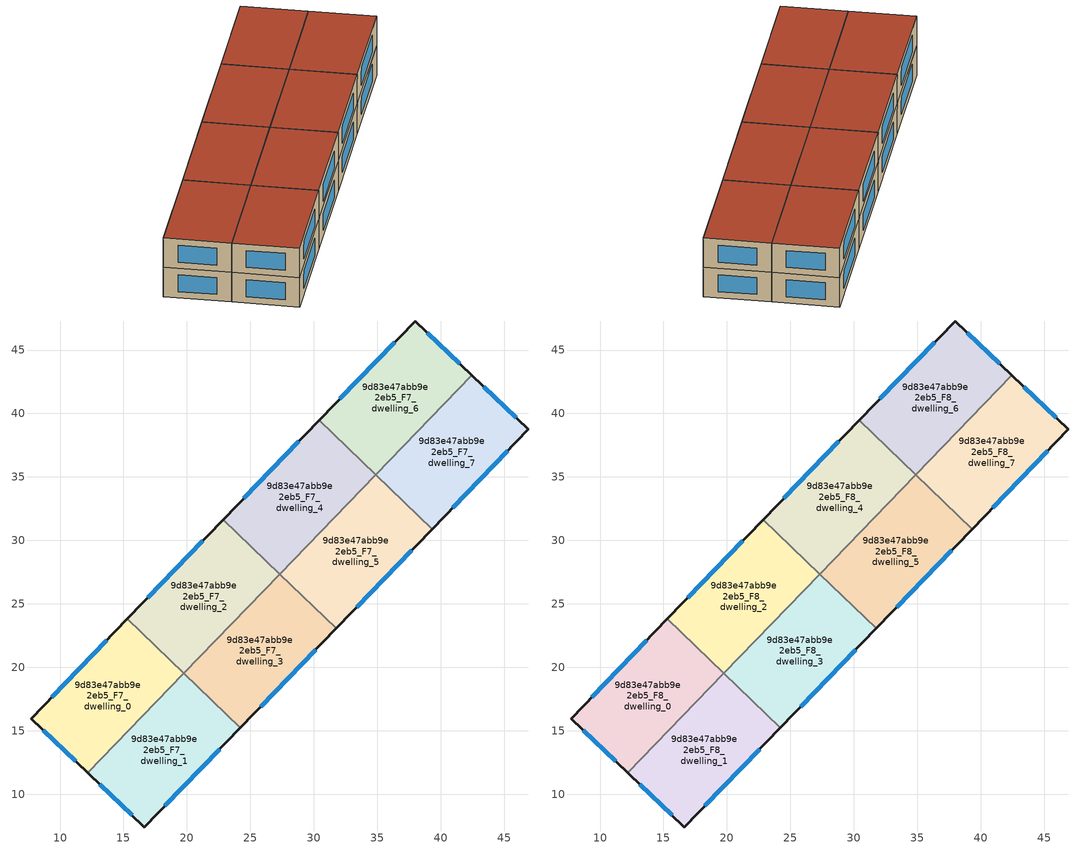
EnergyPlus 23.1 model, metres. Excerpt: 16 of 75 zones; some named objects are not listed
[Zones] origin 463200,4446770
9d83e47abb9e2eb5_F7_dwelling_0
 floor to 9d83e47abb9e2eb5_F6_dwelling_0 (EU_floor_Construction): 19.75,19.52 12.2,11.68 7.74,15.95 15.31,23.8 z21
 wall outside (EU_wall_Construction): 15.31,23.8 7.74,15.95 12.2,11.68 z21:24
 wall to 9d83e47abb9e2eb5_F7_dwelling_1 (EU_wall_Construction): 12.2,11.68 19.75,19.52 z21:24
 wall to 9d83e47abb9e2eb5_F7_dwelling_2 (EU_wall_Construction): 19.75,19.52 15.31,23.8 z21:24
 window (EU_Window_Construction): 8.7,15.04 11.24,12.6 / 13.69,22.12 9.36,17.63 z21.64:23.36
9d83e47abb9e2eb5_F7_dwelling_1
 floor to 9d83e47abb9e2eb5_F6_dwelling_1 (EU_floor_Construction): 24.2,15.23 16.66,7.41 12.2,11.68 19.75,19.52 z21
 wall outside (EU_wall_Construction): 12.2,11.68 16.66,7.41 24.2,15.23 z21:24
 wall to 9d83e47abb9e2eb5_F7_dwelling_3 (EU_wall_Construction): 24.2,15.23 19.76,19.51 z21:24
 window (EU_Window_Construction): 18.27,9.08 22.59,13.55 / 13.15,10.77 15.7,8.32 z21.64:23.36
9d83e47abb9e2eb5_F7_dwelling_2
 floor to 9d83e47abb9e2eb5_F6_dwelling_2 (EU_floor_Construction): 27.32,27.35 19.76,19.51 15.31,23.8 22.87,31.63 z21
 wall outside (EU_wall_Construction): 22.87,31.63 15.31,23.8 z21:24
 wall to 9d83e47abb9e2eb5_F7_dwelling_3 (EU_wall_Construction): 19.76,19.51 27.32,27.35 z21:24
 wall to 9d83e47abb9e2eb5_F7_dwelling_4 (EU_wall_Construction): 27.32,27.35 22.87,31.63 z21:24
 window (EU_Window_Construction): 21.25,29.96 16.93,25.48 z21.64:23.36
9d83e47abb9e2eb5_F7_dwelling_3
 floor to 9d83e47abb9e2eb5_F6_dwelling_3 (EU_floor_Construction): 31.76,23.06 24.2,15.23 19.76,19.51 27.32,27.35 z21
 wall outside (EU_wall_Construction): 24.2,15.23 31.76,23.06 z21:24
 wall to 9d83e47abb9e2eb5_F7_dwelling_5 (EU_wall_Construction): 31.76,23.06 27.32,27.35 z21:24
 window (EU_Window_Construction): 25.82,16.9 30.14,21.38 z21.64:23.36
9d83e47abb9e2eb5_F7_dwelling_4
 floor to 9d83e47abb9e2eb5_F6_dwelling_4 (EU_floor_Construction): 34.88,35.18 27.32,27.35 22.87,31.63 30.43,39.47 z21
 wall outside (EU_wall_Construction): 30.43,39.47 22.87,31.63 z21:24
 wall to 9d83e47abb9e2eb5_F7_dwelling_5 (EU_wall_Construction): 27.32,27.35 34.88,35.18 z21:24
 wall to 9d83e47abb9e2eb5_F7_dwelling_6 (EU_wall_Construction): 34.88,35.18 30.43,39.47 z21:24
 window (EU_Window_Construction): 28.81,37.79 24.49,33.31 z21.64:23.36
9d83e47abb9e2eb5_F7_dwelling_5
 floor to 9d83e47abb9e2eb5_F6_dwelling_5 (EU_floor_Construction): 39.32,30.89 31.76,23.06 27.32,27.35 34.88,35.18 z21
 wall outside (EU_wall_Construction): 31.76,23.06 39.32,30.89 z21:24
 wall to 9d83e47abb9e2eb5_F7_dwelling_7 (EU_wall_Construction): 39.32,30.89 34.88,35.18 z21:24
 window (EU_Window_Construction): 33.38,24.74 37.7,29.21 z21.64:23.36
9d83e47abb9e2eb5_F7_dwelling_6
 floor to 9d83e47abb9e2eb5_F6_dwelling_6 (EU_floor_Construction): 42.44,43.01 34.88,35.18 30.43,39.47 37.98,47.29 z21
 wall outside (EU_wall_Construction): 42.44,43.01 37.98,47.29 30.43,39.47 z21:24
 wall to 9d83e47abb9e2eb5_F7_dwelling_7 (EU_wall_Construction): 34.88,35.18 42.44,43.01 z21:24
 window (EU_Window_Construction): 36.36,45.61 32.05,41.14 / 41.48,43.93 38.93,46.37 z21.64:23.36
9d83e47abb9e2eb5_F7_dwelling_7
 floor to 9d83e47abb9e2eb5_F6_dwelling_7 (EU_floor_Construction): 46.89,38.74 39.32,30.89 34.88,35.18 42.44,43.01 z21
 wall outside (EU_wall_Construction): 39.32,30.89 46.89,38.74 42.44,43.01 z21:24
 window (EU_Window_Construction): 45.94,39.65 43.39,42.09 / 40.94,32.57 45.27,37.06 z21.64:23.36
9d83e47abb9e2eb5_F8_dwelling_0
 floor to 9d83e47abb9e2eb5_F7_dwelling_0 (EU_floor_Construction): 19.75,19.52 12.2,11.68 7.74,15.95 15.31,23.8 z24
 wall outside (EU_wall_Construction): 15.31,23.8 7.74,15.95 12.2,11.68 z24:27
 wall to 9d83e47abb9e2eb5_F8_dwelling_1 (EU_wall_Construction): 12.2,11.68 19.75,19.52 z24:27
 wall to 9d83e47abb9e2eb5_F8_dwelling_2 (EU_wall_Construction): 19.75,19.52 15.31,23.8 z24:27
 window (EU_Window_Construction): 8.7,15.04 11.24,12.6 / 13.69,22.12 9.36,17.63 z24.64:26.36
 roof outside (EU_roof_Construction): 12.2,11.68 19.75,19.52 15.31,23.8 7.74,15.95 z27
9d83e47abb9e2eb5_F8_dwelling_1
 floor to 9d83e47abb9e2eb5_F7_dwelling_1 (EU_floor_Construction): 24.2,15.23 16.66,7.41 12.2,11.68 19.75,19.52 z24
 wall outside (EU_wall_Construction): 12.2,11.68 16.66,7.41 24.2,15.23 z24:27
 wall to 9d83e47abb9e2eb5_F8_dwelling_3 (EU_wall_Construction): 24.2,15.23 19.76,19.51 z24:27
 window (EU_Window_Construction): 18.27,9.08 22.59,13.55 / 13.15,10.77 15.7,8.32 z24.64:26.36
 roof outside (EU_roof_Construction): 16.66,7.41 24.2,15.23 19.75,19.52 12.2,11.68 z27
9d83e47abb9e2eb5_F8_dwelling_2
 floor to 9d83e47abb9e2eb5_F7_dwelling_2 (EU_floor_Construction): 27.32,27.35 19.76,19.51 15.31,23.8 22.87,31.63 z24
 wall outside (EU_wall_Construction): 22.87,31.63 15.31,23.8 z24:27
 wall to 9d83e47abb9e2eb5_F8_dwelling_3 (EU_wall_Construction): 19.76,19.51 27.32,27.35 z24:27
 wall to 9d83e47abb9e2eb5_F8_dwelling_4 (EU_wall_Construction): 27.32,27.35 22.87,31.63 z24:27
 window (EU_Window_Construction): 21.25,29.96 16.93,25.48 z24.64:26.36
 roof outside (EU_roof_Construction): 19.76,19.51 27.32,27.35 22.87,31.63 15.31,23.8 z27
9d83e47abb9e2eb5_F8_dwelling_3
 floor to 9d83e47abb9e2eb5_F7_dwelling_3 (EU_floor_Construction): 31.76,23.06 24.2,15.23 19.76,19.51 27.32,27.35 z24
 wall outside (EU_wall_Construction): 24.2,15.23 31.76,23.06 z24:27
 wall to 9d83e47abb9e2eb5_F8_dwelling_5 (EU_wall_Construction): 31.76,23.06 27.32,27.35 z24:27
 window (EU_Window_Construction): 25.82,16.9 30.14,21.38 z24.64:26.36
 roof outside (EU_roof_Construction): 24.2,15.23 31.76,23.06 27.32,27.35 19.76,19.51 z27
9d83e47abb9e2eb5_F8_dwelling_4
 floor to 9d83e47abb9e2eb5_F7_dwelling_4 (EU_floor_Construction): 34.88,35.18 27.32,27.35 22.87,31.63 30.43,39.47 z24
 wall outside (EU_wall_Construction): 30.43,39.47 22.87,31.63 z24:27
 wall to 9d83e47abb9e2eb5_F8_dwelling_5 (EU_wall_Construction): 27.32,27.35 34.88,35.18 z24:27
 wall to 9d83e47abb9e2eb5_F8_dwelling_6 (EU_wall_Construction): 34.88,35.18 30.43,39.47 z24:27
 window (EU_Window_Construction): 28.81,37.79 24.49,33.31 z24.64:26.36
 roof outside (EU_roof_Construction): 27.32,27.35 34.88,35.18 30.43,39.47 22.87,31.63 z27
9d83e47abb9e2eb5_F8_dwelling_5
 floor to 9d83e47abb9e2eb5_F7_dwelling_5 (EU_floor_Construction): 39.32,30.89 31.76,23.06 27.32,27.35 34.88,35.18 z24
 wall outside (EU_wall_Construction): 31.76,23.06 39.32,30.89 z24:27
 wall to 9d83e47abb9e2eb5_F8_dwelling_7 (EU_wall_Construction): 39.32,30.89 34.88,35.18 z24:27
 window (EU_Window_Construction): 33.38,24.74 37.7,29.21 z24.64:26.36
 roof outside (EU_roof_Construction): 31.76,23.06 39.32,30.89 34.88,35.18 27.32,27.35 z27
9d83e47abb9e2eb5_F8_dwelling_6
 floor to 9d83e47abb9e2eb5_F7_dwelling_6 (EU_floor_Construction): 42.44,43.01 34.88,35.18 30.43,39.47 37.98,47.29 z24
 wall outside (EU_wall_Construction): 42.44,43.01 37.98,47.29 30.43,39.47 z24:27
 wall to 9d83e47abb9e2eb5_F8_dwelling_7 (EU_wall_Construction): 34.88,35.18 42.44,43.01 z24:27
 window (EU_Window_Construction): 36.36,45.61 32.05,41.14 / 41.48,43.93 38.93,46.37 z24.64:26.36
 roof outside (EU_roof_Construction): 34.88,35.18 42.44,43.01 37.98,47.29 30.43,39.47 z27
9d83e47abb9e2eb5_F8_dwelling_7
 floor to 9d83e47abb9e2eb5_F7_dwelling_7 (EU_floor_Construction): 46.89,38.74 39.32,30.89 34.88,35.18 42.44,43.01 z24
 wall outside (EU_wall_Construction): 39.32,30.89 46.89,38.74 42.44,43.01 z24:27
 window (EU_Window_Construction): 45.94,39.65 43.39,42.09 / 40.94,32.57 45.27,37.06 z24.64:26.36
 roof outside (EU_roof_Construction): 39.32,30.89 46.89,38.74 42.44,43.01 34.88,35.18 z27
[Building]
EU S2 Campaign: North Axis=0; Terrain=City; Solar Distribution=FullExterior
[Site:Location]
Yerevan-Zvartnots.Intl.AP: Latitude=40.15; Longitude=44.383; Time Zone=4; Elevation=854
[SizingPeriod:WeatherFileDays]
AnnualSizingPeriod: Begin Month=1; Begin Day of Month=1; End Month=12; End Day of Month=31; Day of Week for Start Day=Monday; Use Weather File Daylight Saving Period=No; Use Weather File Rain and Snow Indicators=No
[MATERIAL]
EU_InternalMass_Material: Roughness=MediumRough; Thickness=0.1; Conductivity=1; Density=1800; Specific Heat=900; Thermal Absorptance=0.9; Solar Absorptance=0.7; Visible Absorptance=0.7
[MATERIAL:NOMASS] Roughness=MediumRough; Thermal Absorptance=0.9; Solar Absorptance=0.7; Visible Absorptance=0.7
Name | Thermal Resistance
EU_wall_NoMass | 1.05043
EU_roof_NoMass | 1.45357
EU_floor_NoMass | 0.478065
[WINDOWMATERIAL:SIMPLEGLAZINGSYSTEM]
EU_Window_SimpleGlazing: UFactor=2.5566; Solar Heat Gain Coefficient=0.75; Visible Transmittance=0.75
[CONSTRUCTION]
EU_wall_Construction: EU_wall_NoMass
EU_roof_Construction: EU_roof_NoMass
EU_floor_Construction: EU_floor_NoMass
EU_Window_Construction: EU_Window_SimpleGlazing
EU_InternalMass_Construction: EU_InternalMass_Material
[ZONE] Type=1; Multiplier=1; Ceiling Height=autocalculate; Floor Area=autocalculate; Part of Total Floor Area=Yes
Name | Volume
9d83e47abb9e2eb5_F7_dwelling_0; 9d83e47abb9e2eb5_F8_dwelling_0; 9d83e47abb9e2eb5_F7_dwelling_7; 9d83e47abb9e2eb5_F8_dwelling_7 | 201.668
9d83e47abb9e2eb5_F7_dwelling_1; 9d83e47abb9e2eb5_F8_dwelling_1; 9d83e47abb9e2eb5_F7_dwelling_6; 9d83e47abb9e2eb5_F8_dwelling_6 | 201.639
9d83e47abb9e2eb5_F7_dwelling_2; 9d83e47abb9e2eb5_F8_dwelling_2; 9d83e47abb9e2eb5_F7_dwelling_3; 9d83e47abb9e2eb5_F8_dwelling_3 | 201.65
9d83e47abb9e2eb5_F7_dwelling_4; 9d83e47abb9e2eb5_F8_dwelling_4 | 201.658
9d83e47abb9e2eb5_F7_dwelling_5; 9d83e47abb9e2eb5_F8_dwelling_5 | 201.682
[INTERNALMASS] Construction=EU_InternalMass_Construction
Name | Zone or ZoneList | Surface Area
9d83e47abb9e2eb5_F7_dwelling_0_EU_InternalMass | 9d83e47abb9e2eb5_F7_dwelling_0 | 67.2227
9d83e47abb9e2eb5_F7_dwelling_1_EU_InternalMass | 9d83e47abb9e2eb5_F7_dwelling_1 | 67.2131
9d83e47abb9e2eb5_F7_dwelling_2_EU_InternalMass | 9d83e47abb9e2eb5_F7_dwelling_2 | 67.2168
9d83e47abb9e2eb5_F7_dwelling_3_EU_InternalMass | 9d83e47abb9e2eb5_F7_dwelling_3 | 67.2168
9d83e47abb9e2eb5_F7_dwelling_4_EU_InternalMass | 9d83e47abb9e2eb5_F7_dwelling_4 | 67.2193
9d83e47abb9e2eb5_F7_dwelling_5_EU_InternalMass | 9d83e47abb9e2eb5_F7_dwelling_5 | 67.2271
9d83e47abb9e2eb5_F7_dwelling_6_EU_InternalMass | 9d83e47abb9e2eb5_F7_dwelling_6 | 67.2131
9d83e47abb9e2eb5_F7_dwelling_7_EU_InternalMass | 9d83e47abb9e2eb5_F7_dwelling_7 | 67.2227
9d83e47abb9e2eb5_F8_dwelling_0_EU_InternalMass | 9d83e47abb9e2eb5_F8_dwelling_0 | 67.2227
9d83e47abb9e2eb5_F8_dwelling_1_EU_InternalMass | 9d83e47abb9e2eb5_F8_dwelling_1 | 67.2131
9d83e47abb9e2eb5_F8_dwelling_2_EU_InternalMass | 9d83e47abb9e2eb5_F8_dwelling_2 | 67.2168
9d83e47abb9e2eb5_F8_dwelling_3_EU_InternalMass | 9d83e47abb9e2eb5_F8_dwelling_3 | 67.2168
9d83e47abb9e2eb5_F8_dwelling_4_EU_InternalMass | 9d83e47abb9e2eb5_F8_dwelling_4 | 67.2193
9d83e47abb9e2eb5_F8_dwelling_5_EU_InternalMass | 9d83e47abb9e2eb5_F8_dwelling_5 | 67.2271
9d83e47abb9e2eb5_F8_dwelling_6_EU_InternalMass | 9d83e47abb9e2eb5_F8_dwelling_6 | 67.2131
9d83e47abb9e2eb5_F8_dwelling_7_EU_InternalMass | 9d83e47abb9e2eb5_F8_dwelling_7 | 67.2227
[OTHEREQUIPMENT] Fuel Type=Electricity; Design Level Calculation Method=Watts/Area; Power per Zone Floor Area=1; Fraction Latent=0; Fraction Radiant=0; Fraction Lost=0; Carbon Dioxide Generation Rate=0; EndUse Subcategory=EU_Step8_InternalGains
Name | Zone or ZoneList or Space or SpaceList | Schedule
EU_Step8_InternalGain_9d83e47abb9e2eb5_F7_dwelling_0_f000 | 9d83e47abb9e2eb5_F7_dwelling_0 | EU_Step8_GainSchedule_9d83e47abb9e2eb5_F7_dwelling_0_f000
EU_Step8_InternalGain_9d83e47abb9e2eb5_F7_dwelling_1_f000 | 9d83e47abb9e2eb5_F7_dwelling_1 | EU_Step8_GainSchedule_9d83e47abb9e2eb5_F7_dwelling_1_f000
EU_Step8_InternalGain_9d83e47abb9e2eb5_F7_dwelling_2_f000 | 9d83e47abb9e2eb5_F7_dwelling_2 | EU_Step8_GainSchedule_9d83e47abb9e2eb5_F7_dwelling_2_f000
EU_Step8_InternalGain_9d83e47abb9e2eb5_F7_dwelling_3_f000 | 9d83e47abb9e2eb5_F7_dwelling_3 | EU_Step8_GainSchedule_9d83e47abb9e2eb5_F7_dwelling_3_f000
EU_Step8_InternalGain_9d83e47abb9e2eb5_F7_dwelling_4_f000 | 9d83e47abb9e2eb5_F7_dwelling_4 | EU_Step8_GainSchedule_9d83e47abb9e2eb5_F7_dwelling_4_f000
EU_Step8_InternalGain_9d83e47abb9e2eb5_F7_dwelling_5_f000 | 9d83e47abb9e2eb5_F7_dwelling_5 | EU_Step8_GainSchedule_9d83e47abb9e2eb5_F7_dwelling_5_f000
EU_Step8_InternalGain_9d83e47abb9e2eb5_F7_dwelling_6_f000 | 9d83e47abb9e2eb5_F7_dwelling_6 | EU_Step8_GainSchedule_9d83e47abb9e2eb5_F7_dwelling_6_f000
EU_Step8_InternalGain_9d83e47abb9e2eb5_F7_dwelling_7_f000 | 9d83e47abb9e2eb5_F7_dwelling_7 | EU_Step8_GainSchedule_9d83e47abb9e2eb5_F7_dwelling_7_f000
EU_Step8_InternalGain_9d83e47abb9e2eb5_F8_dwelling_0_f000 | 9d83e47abb9e2eb5_F8_dwelling_0 | EU_Step8_GainSchedule_9d83e47abb9e2eb5_F8_dwelling_0_f000
EU_Step8_InternalGain_9d83e47abb9e2eb5_F8_dwelling_1_f000 | 9d83e47abb9e2eb5_F8_dwelling_1 | EU_Step8_GainSchedule_9d83e47abb9e2eb5_F8_dwelling_1_f000
EU_Step8_InternalGain_9d83e47abb9e2eb5_F8_dwelling_2_f000 | 9d83e47abb9e2eb5_F8_dwelling_2 | EU_Step8_GainSchedule_9d83e47abb9e2eb5_F8_dwelling_2_f000
EU_Step8_InternalGain_9d83e47abb9e2eb5_F8_dwelling_3_f000 | 9d83e47abb9e2eb5_F8_dwelling_3 | EU_Step8_GainSchedule_9d83e47abb9e2eb5_F8_dwelling_3_f000
EU_Step8_InternalGain_9d83e47abb9e2eb5_F8_dwelling_4_f000 | 9d83e47abb9e2eb5_F8_dwelling_4 | EU_Step8_GainSchedule_9d83e47abb9e2eb5_F8_dwelling_4_f000
EU_Step8_InternalGain_9d83e47abb9e2eb5_F8_dwelling_5_f000 | 9d83e47abb9e2eb5_F8_dwelling_5 | EU_Step8_GainSchedule_9d83e47abb9e2eb5_F8_dwelling_5_f000
EU_Step8_InternalGain_9d83e47abb9e2eb5_F8_dwelling_6_f000 | 9d83e47abb9e2eb5_F8_dwelling_6 | EU_Step8_GainSchedule_9d83e47abb9e2eb5_F8_dwelling_6_f000
EU_Step8_InternalGain_9d83e47abb9e2eb5_F8_dwelling_7_f000 | 9d83e47abb9e2eb5_F8_dwelling_7 | EU_Step8_GainSchedule_9d83e47abb9e2eb5_F8_dwelling_7_f000
[ZONEVENTILATION:DESIGNFLOWRATE] Schedule=EU_AlwaysOn; Design Flow Rate Calculation Method=AirChanges/Hour; Air Changes per Hour=0.557805; Ventilation Type=Natural; Fan Pressure Rise=0; Fan Total Efficiency=1; Constant Term Coefficient=1; Temperature Term Coefficient=0; Velocity Term Coefficient=0; Velocity Squared Term Coefficient=0; Minimum Indoor Temperature=-100; Maximum Indoor Temperature=100; Delta Temperature=-100; Minimum Outdoor Temperature=-100; Maximum Outdoor Temperature=100; Maximum Wind Speed=40
Name | Zone or ZoneList or Space or SpaceList
EU_ConstantAir_9d83e47abb9e2eb5_F7_dwelling_0 | 9d83e47abb9e2eb5_F7_dwelling_0
EU_ConstantAir_9d83e47abb9e2eb5_F7_dwelling_1 | 9d83e47abb9e2eb5_F7_dwelling_1
EU_ConstantAir_9d83e47abb9e2eb5_F7_dwelling_2 | 9d83e47abb9e2eb5_F7_dwelling_2
EU_ConstantAir_9d83e47abb9e2eb5_F7_dwelling_3 | 9d83e47abb9e2eb5_F7_dwelling_3
EU_ConstantAir_9d83e47abb9e2eb5_F7_dwelling_4 | 9d83e47abb9e2eb5_F7_dwelling_4
EU_ConstantAir_9d83e47abb9e2eb5_F7_dwelling_5 | 9d83e47abb9e2eb5_F7_dwelling_5
EU_ConstantAir_9d83e47abb9e2eb5_F7_dwelling_6 | 9d83e47abb9e2eb5_F7_dwelling_6
EU_ConstantAir_9d83e47abb9e2eb5_F7_dwelling_7 | 9d83e47abb9e2eb5_F7_dwelling_7
EU_ConstantAir_9d83e47abb9e2eb5_F8_dwelling_0 | 9d83e47abb9e2eb5_F8_dwelling_0
EU_ConstantAir_9d83e47abb9e2eb5_F8_dwelling_1 | 9d83e47abb9e2eb5_F8_dwelling_1
EU_ConstantAir_9d83e47abb9e2eb5_F8_dwelling_2 | 9d83e47abb9e2eb5_F8_dwelling_2
EU_ConstantAir_9d83e47abb9e2eb5_F8_dwelling_3 | 9d83e47abb9e2eb5_F8_dwelling_3
EU_ConstantAir_9d83e47abb9e2eb5_F8_dwelling_4 | 9d83e47abb9e2eb5_F8_dwelling_4
EU_ConstantAir_9d83e47abb9e2eb5_F8_dwelling_5 | 9d83e47abb9e2eb5_F8_dwelling_5
EU_ConstantAir_9d83e47abb9e2eb5_F8_dwelling_6 | 9d83e47abb9e2eb5_F8_dwelling_6
EU_ConstantAir_9d83e47abb9e2eb5_F8_dwelling_7 | 9d83e47abb9e2eb5_F8_dwelling_7
[HVACTEMPLATE:ZONE:IDEALLOADSAIRSYSTEM] System Availability Schedule=EU_AlwaysOn; Maximum Heating Supply Air Temperature=50; Minimum Cooling Supply Air Temperature=13; Maximum Heating Supply Air Humidity Ratio=0.0156; Minimum Cooling Supply Air Humidity Ratio=0.0077; Heating Limit=NoLimit; Cooling Limit=NoLimit; Heating Availability Schedule=EU_AlwaysOn; Cooling Availability Schedule=EU_CoolingOff; Dehumidification Control Type=ConstantSensibleHeatRatio; Cooling Sensible Heat Ratio=0.7; Dehumidification Setpoint=60; Humidification Control Type=None; Humidification Setpoint=30; Outdoor Air Method=None; Outdoor Air Flow Rate per Person=0.00944; Outdoor Air Flow Rate per Zone Floor Area=0; Outdoor Air Flow Rate per Zone=0; Demand Controlled Ventilation Type=None; Outdoor Air Economizer Type=NoEconomizer; Heat Recovery Type=None; Sensible Heat Recovery Effectiveness=0.7; Latent Heat Recovery Effectiveness=0.65
Name | Template Thermostat
9d83e47abb9e2eb5_F7_dwelling_0 | EU_HeatOnly_9d83e47abb9e2eb5_F7_dwelling_0
9d83e47abb9e2eb5_F7_dwelling_1 | EU_HeatOnly_9d83e47abb9e2eb5_F7_dwelling_1
9d83e47abb9e2eb5_F7_dwelling_2 | EU_HeatOnly_9d83e47abb9e2eb5_F7_dwelling_2
9d83e47abb9e2eb5_F7_dwelling_3 | EU_HeatOnly_9d83e47abb9e2eb5_F7_dwelling_3
9d83e47abb9e2eb5_F7_dwelling_4 | EU_HeatOnly_9d83e47abb9e2eb5_F7_dwelling_4
9d83e47abb9e2eb5_F7_dwelling_5 | EU_HeatOnly_9d83e47abb9e2eb5_F7_dwelling_5
9d83e47abb9e2eb5_F7_dwelling_6 | EU_HeatOnly_9d83e47abb9e2eb5_F7_dwelling_6
9d83e47abb9e2eb5_F7_dwelling_7 | EU_HeatOnly_9d83e47abb9e2eb5_F7_dwelling_7
9d83e47abb9e2eb5_F8_dwelling_0 | EU_HeatOnly_9d83e47abb9e2eb5_F8_dwelling_0
9d83e47abb9e2eb5_F8_dwelling_1 | EU_HeatOnly_9d83e47abb9e2eb5_F8_dwelling_1
9d83e47abb9e2eb5_F8_dwelling_2 | EU_HeatOnly_9d83e47abb9e2eb5_F8_dwelling_2
9d83e47abb9e2eb5_F8_dwelling_3 | EU_HeatOnly_9d83e47abb9e2eb5_F8_dwelling_3
9d83e47abb9e2eb5_F8_dwelling_4 | EU_HeatOnly_9d83e47abb9e2eb5_F8_dwelling_4
9d83e47abb9e2eb5_F8_dwelling_5 | EU_HeatOnly_9d83e47abb9e2eb5_F8_dwelling_5
9d83e47abb9e2eb5_F8_dwelling_6 | EU_HeatOnly_9d83e47abb9e2eb5_F8_dwelling_6
9d83e47abb9e2eb5_F8_dwelling_7 | EU_HeatOnly_9d83e47abb9e2eb5_F8_dwelling_7
[SIZING:ZONE] Zone Cooling Design Supply Air Temperature Input Method=SupplyAirTemperature; Zone Cooling Design Supply Air Temperature=13; Zone Heating Design Supply Air Temperature Input Method=SupplyAirTemperature; Zone Heating Design Supply Air Temperature=50; Zone Cooling Design Supply Air Humidity Ratio=0.008; Zone Heating Design Supply Air Humidity Ratio=0.008; Cooling Design Air Flow Method=DesignDay; Cooling Design Air Flow Rate=0; Cooling Minimum Air Flow per Zone Floor Area=0.000762; Cooling Minimum Air Flow=0; Cooling Minimum Air Flow Fraction=0.2; Heating Design Air Flow Method=DesignDay; Heating Design Air Flow Rate=0; Heating Maximum Air Flow per Zone Floor Area=0.002032; Heating Maximum Air Flow=0.141576; Heating Maximum Air Flow Fraction=0.3; Account for Dedicated Outdoor Air System=No; Dedicated Outdoor Air System Control Strategy=NeutralSupplyAir; Dedicated Outdoor Air Low Setpoint Temperature for Design=autosize; Dedicated Outdoor Air High Setpoint Temperature for Design=autosize; Zone Load Sizing Method=Sensible Load Only No Latent Load; Zone Latent Cooling Design Supply Air Humidity Ratio Input Method=HumidityRatioDifference; Zone Cooling Design Supply Air Humidity Ratio Difference=0.005; Zone Latent Heating Design Supply Air Humidity Ratio Input Method=HumidityRatioDifference; Zone Humidification Design Supply Air Humidity Ratio Difference=0.005
9d83e47abb9e2eb5_F7_dwelling_0; 9d83e47abb9e2eb5_F7_dwelling_1; 9d83e47abb9e2eb5_F7_dwelling_2; 9d83e47abb9e2eb5_F7_dwelling_3; 9d83e47abb9e2eb5_F7_dwelling_4; 9d83e47abb9e2eb5_F7_dwelling_5; 9d83e47abb9e2eb5_F7_dwelling_6; 9d83e47abb9e2eb5_F7_dwelling_7; 9d83e47abb9e2eb5_F8_dwelling_0; 9d83e47abb9e2eb5_F8_dwelling_1; 9d83e47abb9e2eb5_F8_dwelling_2; 9d83e47abb9e2eb5_F8_dwelling_3; 9d83e47abb9e2eb5_F8_dwelling_4; 9d83e47abb9e2eb5_F8_dwelling_5; 9d83e47abb9e2eb5_F8_dwelling_6; 9d83e47abb9e2eb5_F8_dwelling_7
[SCHEDULE:CONSTANT]
Name | Hourly Value
EU_AlwaysOn | 1
EU_CoolingOff | 0
[SCHEDULE:FILE] Column Number=1; Rows to Skip at Top=0; Number of Hours of Data=8760; Column Separator=Comma; Interpolate to Timestep=No; Minutes per Item=60; Adjust Schedule for Daylight Savings=Yes
Name | File
EU_Step8_GainSchedule_9d83e47abb9e2eb5_F7_dwelling_0_f000 | ../../schedules/9d83e47abb9e2eb5/9d83e47abb9e2eb5_F7_dwelling_0_f000_gain.csv
EU_Step8_GainSchedule_9d83e47abb9e2eb5_F7_dwelling_1_f000 | ../../schedules/9d83e47abb9e2eb5/9d83e47abb9e2eb5_F7_dwelling_1_f000_gain.csv
EU_Step8_GainSchedule_9d83e47abb9e2eb5_F7_dwelling_2_f000 | ../../schedules/9d83e47abb9e2eb5/9d83e47abb9e2eb5_F7_dwelling_2_f000_gain.csv
EU_Step8_GainSchedule_9d83e47abb9e2eb5_F7_dwelling_3_f000 | ../../schedules/9d83e47abb9e2eb5/9d83e47abb9e2eb5_F7_dwelling_3_f000_gain.csv
EU_Step8_GainSchedule_9d83e47abb9e2eb5_F7_dwelling_4_f000 | ../../schedules/9d83e47abb9e2eb5/9d83e47abb9e2eb5_F7_dwelling_4_f000_gain.csv
EU_Step8_GainSchedule_9d83e47abb9e2eb5_F7_dwelling_5_f000 | ../../schedules/9d83e47abb9e2eb5/9d83e47abb9e2eb5_F7_dwelling_5_f000_gain.csv
EU_Step8_GainSchedule_9d83e47abb9e2eb5_F7_dwelling_6_f000 | ../../schedules/9d83e47abb9e2eb5/9d83e47abb9e2eb5_F7_dwelling_6_f000_gain.csv
EU_Step8_GainSchedule_9d83e47abb9e2eb5_F7_dwelling_7_f000 | ../../schedules/9d83e47abb9e2eb5/9d83e47abb9e2eb5_F7_dwelling_7_f000_gain.csv
EU_Step8_GainSchedule_9d83e47abb9e2eb5_F8_dwelling_0_f000 | ../../schedules/9d83e47abb9e2eb5/9d83e47abb9e2eb5_F8_dwelling_0_f000_gain.csv
EU_Step8_GainSchedule_9d83e47abb9e2eb5_F8_dwelling_1_f000 | ../../schedules/9d83e47abb9e2eb5/9d83e47abb9e2eb5_F8_dwelling_1_f000_gain.csv
EU_Step8_GainSchedule_9d83e47abb9e2eb5_F8_dwelling_2_f000 | ../../schedules/9d83e47abb9e2eb5/9d83e47abb9e2eb5_F8_dwelling_2_f000_gain.csv
EU_Step8_GainSchedule_9d83e47abb9e2eb5_F8_dwelling_3_f000 | ../../schedules/9d83e47abb9e2eb5/9d83e47abb9e2eb5_F8_dwelling_3_f000_gain.csv
EU_Step8_GainSchedule_9d83e47abb9e2eb5_F8_dwelling_4_f000 | ../../schedules/9d83e47abb9e2eb5/9d83e47abb9e2eb5_F8_dwelling_4_f000_gain.csv
EU_Step8_GainSchedule_9d83e47abb9e2eb5_F8_dwelling_5_f000 | ../../schedules/9d83e47abb9e2eb5/9d83e47abb9e2eb5_F8_dwelling_5_f000_gain.csv
EU_Step8_GainSchedule_9d83e47abb9e2eb5_F8_dwelling_6_f000 | ../../schedules/9d83e47abb9e2eb5/9d83e47abb9e2eb5_F8_dwelling_6_f000_gain.csv
EU_Step8_GainSchedule_9d83e47abb9e2eb5_F8_dwelling_7_f000 | ../../schedules/9d83e47abb9e2eb5/9d83e47abb9e2eb5_F8_dwelling_7_f000_gain.csv
